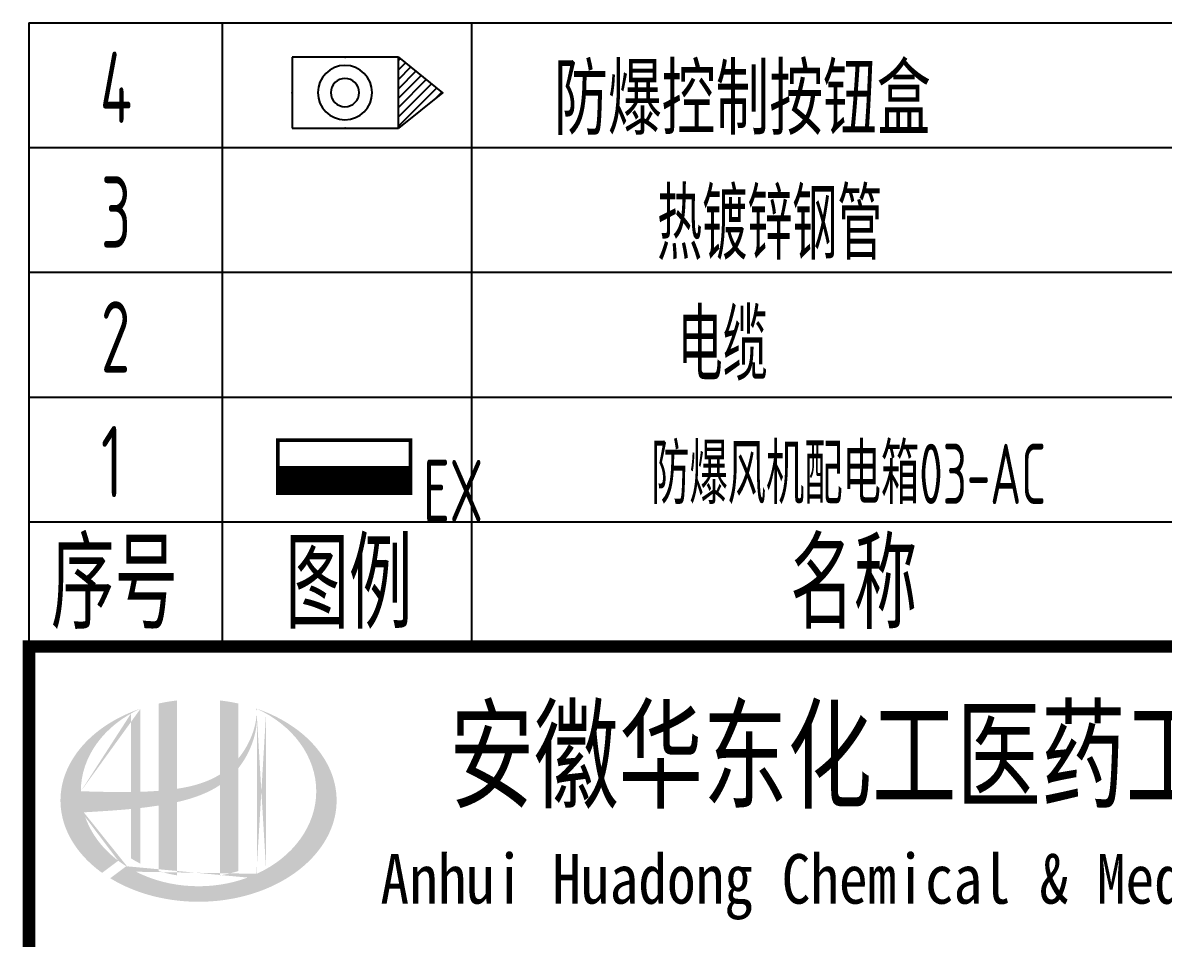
# Model space of a CAD drawing. Extents: x 1234595 to 2088511, y -80443 to 75292.
# Drawn here: x 1865269 to 1871711, y -55248 to -50078 of the extents above; entities that cross this region are included whole.
import ezdxf
from ezdxf.enums import TextEntityAlignment as Align

# ---------------------------------------------------------------- set-up
doc = ezdxf.new("R2010")
doc.units = 0
doc.header["$LTSCALE"] = 1000
doc.header["$MEASUREMENT"] = 0
doc.layers.get('0').update_dxf_attribs({"linetype": 'CONTINUOUS'})
for name, color, linetype in [('EQUIP-照明', 3, 'CONTINUOUS'), ('EQUIP-箱柜', 3, 'CONTINUOUS'), ('TEL_TAB', 7, 'CONTINUOUS'), ('电气', 3, 'CONTINUOUS'), ('电气文字', 7, 'CONTINUOUS')]:
    doc.layers.add(name, color=color, linetype=linetype)
doc.styles.add('_TEL_DIM', font='SIMPLEX', dxfattribs={"width": 0.8, "height": 3.5, "bigfont": 'HZTXT'})
doc.styles.add('ECEC_TQ_S', font='')
doc.styles.add('sceic', font='sceie.shx', dxfattribs={"width": 0.67, "bigfont": 'sceic.shx'})
doc.styles.add('sceie', font='sceie.shx', dxfattribs={"width": 0.7, "bigfont": 'sceic.shx'})
doc.styles.get('ECEC_TQ_S').set_extended_font_data('SimSun')

# ---------------------------------------------------------------- blocks, each defined once
blk = doc.blocks.new('*X49')
at = {"color": 0}
for p, q in [((23.611, 4.52), (23.716, 4.624)), ((23.847, 4.225), (24.246, 4.624)), ((24.083, 3.93), (24.776, 4.624)), ((24.319, 3.636), (25.307, 4.624)), ((24.554, 3.341), (25.837, 4.624)), ((24.79, 3.046), (26.367, 4.624)), ((25.026, 2.752), (26.898, 4.624)), ((25.261, 2.457), (27.428, 4.624)), ((25.497, 2.163), (25.806, 2.472))]:
    blk.add_line(p, q, dxfattribs=at)
blk = doc.blocks.new('$equip_U$00000072(DK-WAIX2)')
at = {"linetype": 'Continuous'}
for p, q in [((0, 1.7), (-0.4, 1.2)), ((0.4, 1.2), (0, 1.7)), ((-0.4, 0), (-0.4, 1.2)), ((-0.4, 1.2), (0.4, 1.2)), ((0.4, 1.2), (0.4, 0)), ((0.4, 0), (-0.4, 0))]:
    blk.add_line(p, q, dxfattribs=at)
for radius in [0.307, 0.16]:
    blk.add_circle((0.001, 0.597), radius, dxfattribs=at)
for p in [(0, 1.7), (-0.4, 0.6), (0.4, 0.6), (0, 0)]:
    blk.add_point(p)
at = {"linetype": 'Continuous', "xscale": 0.2, "yscale": 0.2, "zscale": 0.2, "rotation": 180}
blk.add_blockref('*X49', (5.106, 2.125), dxfattribs=at)
at = {"color": 7, "style": '_TEL_DIM', "flags": 1}
for tag in ['A', 'REMARK']:
    blk.add_attdef(tag, text='', height=0.00002, dxfattribs=at).set_placement((0, 0), align=Align.MIDDLE_CENTER)
blk = doc.blocks.new('$equip_U$00000072(WIN-01803291107)')
at = {"ltscale": 100}
blk.add_point((0.001, -0.597), dxfattribs=at)
at = {"xscale": -1}
blk.add_blockref('$equip_U$00000072(DK-WAIX2)', (0.001, -0.597), dxfattribs=at)
at = {"color": 7, "style": '_TEL_DIM', "flags": 1}
for tag in ['A', 'REMARK']:
    blk.add_attdef(tag, text='', height=0.00002, dxfattribs=at).set_placement((0, 0), align=Align.MIDDLE_CENTER)
blk = doc.blocks.new('*X52')
at = {"color": 0}
for p, q in [((-250, 32.8), (-182.8, 100)), ((-250, 68.2), (-218.2, 100)), ((-247.5, 0), (-147.5, 100)), ((-212.1, 0), (-112.1, 100)), ((-176.8, 0), (-76.8, 100)), ((-141.4, 0), (-41.4, 100)), ((-106.1, 0), (-6.1, 100)), ((-70.7, 0), (29.3, 100)), ((-35.4, 0), (64.6, 100)), ((0, 0), (100, 100)), ((35.4, 0), (135.4, 100)), ((70.7, 0), (170.7, 100)), ((106.1, 0), (206.1, 100)), ((141.4, 0), (241.4, 100)), ((176.8, 0), (250, 73.2)), ((212.1, 0), (250, 37.9)), ((247.5, 0), (250, 2.5))]:
    blk.add_line(p, q, dxfattribs=at)
blk = doc.blocks.new('$equip$00002929')
for p, q in [((-0.75, 0.6), (-0.75, 0)), ((0.75, 0.6), (-0.75, 0.6)), ((0.75, 0), (0.75, 0.6)), ((-0.75, 0.3), (0.75, 0.3)), ((-0.75, 0), (0.75, 0))]:
    blk.add_line(p, q)
for points, const_width in [([(-0.75, 0.6), (-0.75, 0), (0.75, 0), (0.75, 0.6), (-0.75, 0.6), (-0.75, 0)], 0.04), ([(-0.75, 0.15), (0.75, 0.15)], 0.3)]:
    blk.add_lwpolyline(points, dxfattribs=dict(const_width=const_width))
for p in [(0, 0.6), (-0.75, 0.3), (0.75, 0.3), (0, 0)]:
    blk.add_point(p)
at = {"xscale": 0.00300000000061118, "yscale": 0.00300000000061118, "zscale": 0.00300000000061118}
blk.add_blockref('*X52', (0, 0), dxfattribs=at)
at = {"color": 7, "style": '_TEL_DIM', "flags": 1}
for tag in ['A', 'REMARK']:
    blk.add_attdef(tag, text='', height=0.00002, dxfattribs=at).set_placement((0, 0), align=Align.MIDDLE_CENTER)

msp = doc.modelspace()

# ---------------------------------------------------------------- hatches: boundary and pattern name
h = msp.add_hatch(color=256)
edge = h.paths.add_edge_path()
edge.add_spline(control_points=[(1866140.3, -54479), (1866146.4, -54477.6), (1866152.5, -54476.2), (1866201.6, -54464.3), (1866244.2, -54451.3), (1866319.1, -54420.2), (1866352.1, -54403.2), (1866382.9, -54382.6)], knot_values=[61.629012, 61.629012, 61.629012, 61.629012, 63.330431, 63.330431, 75.353634, 75.353634, 85.398649, 85.398649, 85.398649, 85.398649], degree=3, periodic=0)
edge.add_line((1866382.9, -54382.6), (1866382.9, -54892.8))
edge.add_spline(control_points=[(1866382.9, -54892.8), (1866400.1, -54890.1), (1866417.1, -54886.8), (1866451.9, -54878.7), (1866469.6, -54873.9), (1866486.9, -54868.4)], knot_values=[4.908456, 4.908456, 4.908456, 4.908456, 4.992821, 4.992821, 5.083034, 5.083034, 5.083034, 5.083034], degree=3, periodic=0)
edge.add_line((1866486.9, -54868.4), (1866486.9, -54287))
edge.add_spline(control_points=[(1866486.9, -54287), (1866495.6, -54276), (1866503.8, -54264.7), (1866529.9, -54225), (1866545.5, -54195.1), (1866574.8, -54122.3), (1866586, -54078.5), (1866590.7, -54033.2), (1866590.8, -54031.9), (1866590.9, -54030.6)], knot_values=[97.991744, 97.991744, 97.991744, 97.991744, 101.64219, 101.64219, 110.337975, 110.337975, 121.934322, 121.934322, 122.270691, 122.270691, 122.270691, 122.270691], degree=3, periodic=0)
edge.add_line((1866590.9, -54030.6), (1866590.9, -53960.2))
edge.add_spline(control_points=[(1866590.9, -53960.2), (1866590.8, -53967.9), (1866590.5, -53975.5), (1866589.9, -53983.2)], knot_values=[126.194075, 126.194075, 126.194075, 126.194075, 128.396762, 128.396762, 128.396762, 128.396762], degree=3, periodic=0)
edge.add_spline(control_points=[(1866589.9, -53983.2), (1866589.5, -53989.4), (1866588.8, -53995.6), (1866588.1, -54001.8)], knot_values=[124.417049, 124.417049, 124.417049, 124.417049, 126.194075, 126.194075, 126.194075, 126.194075], degree=3, periodic=0)
edge.add_spline(control_points=[(1866588.1, -54001.8), (1866586.9, -54011), (1866585.4, -54020.1), (1866583.7, -54029.2)], knot_values=[121.80529, 121.80529, 121.80529, 121.80529, 124.417049, 124.417049, 124.417049, 124.417049], degree=3, periodic=0)
edge.add_spline(control_points=[(1866583.7, -54029.2), (1866581.3, -54041.3), (1866578.3, -54053.5), (1866574.9, -54065.5)], knot_values=[118.31574, 118.31574, 118.31574, 118.31574, 121.80529, 121.80529, 121.80529, 121.80529], degree=3, periodic=0)
edge.add_spline(control_points=[(1866574.9, -54065.5), (1866571.3, -54077.6), (1866567.3, -54089.6), (1866562.8, -54101.5)], knot_values=[114.795988, 114.795988, 114.795988, 114.795988, 118.31574, 118.31574, 118.31574, 118.31574], degree=3, periodic=0)
edge.add_spline(control_points=[(1866562.8, -54101.5), (1866558.3, -54113.2), (1866553.3, -54124.7), (1866547.9, -54136)], knot_values=[111.329641, 111.329641, 111.329641, 111.329641, 114.795988, 114.795988, 114.795988, 114.795988], degree=3, periodic=0)
edge.add_spline(control_points=[(1866547.9, -54136), (1866542.3, -54147.6), (1866536.3, -54158.9), (1866529.9, -54170)], knot_values=[107.79529, 107.79529, 107.79529, 107.79529, 111.329641, 111.329641, 111.329641, 111.329641], degree=3, periodic=0)
edge.add_spline(control_points=[(1866529.9, -54170), (1866523.6, -54180.8), (1866516.8, -54191.4), (1866509.7, -54201.7)], knot_values=[104.343579, 104.343579, 104.343579, 104.343579, 107.79529, 107.79529, 107.79529, 107.79529], degree=3, periodic=0)
edge.add_spline(control_points=[(1866509.7, -54201.7), (1866502.5, -54212), (1866494.9, -54222.1), (1866486.9, -54231.8)], knot_values=[100.8507, 100.8507, 100.8507, 100.8507, 104.343579, 104.343579, 104.343579, 104.343579], degree=3, periodic=0)
edge.add_line((1866486.9, -54231.8), (1866486.9, -53922.5))
edge.add_spline(control_points=[(1866486.9, -53922.5), (1866452.9, -53915), (1866418.1, -53909.1), (1866382.9, -53905)], knot_values=[4.423999, 4.423999, 4.423999, 4.423999, 4.558741, 4.558741, 4.558741, 4.558741], degree=3, periodic=0)
edge.add_line((1866382.9, -53905), (1866382.9, -54323.1))
edge.add_spline(control_points=[(1866382.9, -54323.1), (1866311, -54367.7), (1866226.8, -54390.9), (1866140.3, -54403.9)], knot_values=[63.246215, 63.246215, 63.246215, 63.246215, 87.689124, 87.689124, 87.689124, 87.689124], degree=3, periodic=0)
edge.add_line((1866140.3, -54403.9), (1866140.3, -53905))
edge.add_spline(control_points=[(1866140.3, -53905), (1866105.1, -53909.1), (1866070.3, -53914.9), (1866036.3, -53922.5)], knot_values=[4.866038, 4.866038, 4.866038, 4.866038, 5.000777, 5.000777, 5.000777, 5.000777], degree=3, periodic=0)
edge.add_line((1866036.3, -53922.5), (1866036.3, -54415.4))
edge.add_spline(control_points=[(1866036.3, -54415.4), (1866034.6, -54415.5), (1865999.7, -54418.1), (1865965, -54419.9), (1865932.3, -54420.9)], knot_values=[43.657356, 43.657356, 43.657356, 43.657356, 44.134253, 53.497092, 53.497092, 53.497092, 53.497092], degree=3, periodic=0)
edge.add_line((1865932.3, -54420.9), (1865932.3, -53951.8))
edge.add_spline(control_points=[(1865932.3, -53951.8), (1865915.2, -53957.6), (1865898.5, -53963.9), (1865882.1, -53970.7)], knot_values=[5.14157, 5.14157, 5.14157, 5.14157, 5.212921, 5.212921, 5.212921, 5.212921], degree=3, periodic=0)
edge.add_spline(control_points=[(1865882.1, -53970.7), (1865875.2, -53973.5), (1865868.3, -53976.4), (1865836.1, -53990.6), (1865811.6, -54002.8), (1865788.1, -54016)], knot_values=[5.212921, 5.212921, 5.212921, 5.212921, 5.24296, 5.24296, 5.355623, 5.355623, 5.355623, 5.355623], degree=3, periodic=0)
edge.add_spline(control_points=[(1865788.1, -54016), (1865773.2, -54024.4), (1865758.7, -54033.1), (1865744.8, -54042.2)], knot_values=[5.355623, 5.355623, 5.355623, 5.355623, 5.426974, 5.426974, 5.426974, 5.426974], degree=3, periodic=0)
edge.add_spline(control_points=[(1865744.8, -54042.2), (1865737.3, -54047.1), (1865730.1, -54052), (1865716.6, -54061.4), (1865710.3, -54066), (1865704.2, -54070.6)], knot_values=[5.426974, 5.426974, 5.426974, 5.426974, 5.464765, 5.464765, 5.498325, 5.498325, 5.498325, 5.498325], degree=3, periodic=0)
edge.add_spline(control_points=[(1865704.2, -54070.6), (1865678.1, -54090.2), (1865654, -54111), (1865632.2, -54133)], knot_values=[5.498325, 5.498325, 5.498325, 5.498325, 5.641027, 5.641027, 5.641027, 5.641027], degree=3, periodic=0)
edge.add_spline(control_points=[(1865632.2, -54133), (1865625.2, -54140), (1865618.4, -54147.1), (1865598, -54169.7), (1865585.1, -54185.5), (1865573.3, -54201.7)], knot_values=[5.641027, 5.641027, 5.641027, 5.641027, 5.686569, 5.686569, 5.783729, 5.783729, 5.783729, 5.783729], degree=3, periodic=0)
edge.add_spline(control_points=[(1865573.3, -54201.7), (1865558.2, -54222.5), (1865544.9, -54243.9), (1865531.8, -54268.9), (1865530.1, -54272), (1865528.6, -54275.2)], knot_values=[5.783729, 5.783729, 5.783729, 5.783729, 5.908374, 5.908374, 5.92643, 5.92643, 5.92643, 5.92643], degree=3, periodic=0)
edge.add_spline(control_points=[(1865528.6, -54275.2), (1865516.1, -54300.3), (1865506.1, -54326), (1865498.5, -54351.9)], knot_values=[5.92643, 5.92643, 5.92643, 5.92643, 6.069132, 6.069132, 6.069132, 6.069132], degree=3, periodic=0)
edge.add_spline(control_points=[(1865498.5, -54351.9), (1865495.3, -54363), (1865492.6, -54374.2), (1865487.2, -54400.3), (1865484.9, -54415.4), (1865483.5, -54430.4)], knot_values=[6.069132, 6.069132, 6.069132, 6.069132, 6.130179, 6.130179, 6.211834, 6.211834, 6.211834, 6.211834], degree=3, periodic=0)
edge.add_spline(control_points=[(1865483.5, -54430.4), (1865482.2, -54443.6), (1865481.6, -54456.8), (1865481.6, -54470)], knot_values=[6.211834, 6.211834, 6.211834, 6.211834, 6.283185, 6.283185, 6.283185, 6.283185], degree=3, periodic=0)
edge.add_spline(control_points=[(1865481.6, -54470), (1865481.6, -54479.3), (1865481.9, -54488.7), (1865482.5, -54498)], knot_values=[6.283185, 6.283185, 6.283185, 6.283185, 6.333655, 6.333655, 6.333655, 6.333655], degree=3, periodic=0)
edge.add_spline(control_points=[(1865482.5, -54498), (1865483.8, -54516.6), (1865486.3, -54535.2), (1865490.1, -54553.7)], knot_values=[6.333655, 6.333655, 6.333655, 6.333655, 6.434594, 6.434594, 6.434594, 6.434594], degree=3, periodic=0)
edge.add_spline(control_points=[(1865490.1, -54553.7), (1865490.3, -54555), (1865490.6, -54556.2), (1865494.5, -54574.7), (1865499.3, -54591.9), (1865505.1, -54608.9)], knot_values=[6.434594, 6.434594, 6.434594, 6.434594, 6.441278, 6.441278, 6.535532, 6.535532, 6.535532, 6.535532], degree=3, periodic=0)
edge.add_spline(control_points=[(1865505.1, -54608.9), (1865511.4, -54627.1), (1865518.9, -54645.2), (1865527.7, -54662.9)], knot_values=[6.535532, 6.535532, 6.535532, 6.535532, 6.636471, 6.636471, 6.636471, 6.636471], degree=3, periodic=0)
edge.add_spline(control_points=[(1865527.7, -54662.9), (1865529.9, -54667.4), (1865532.1, -54671.9), (1865541.5, -54689.5), (1865549.2, -54702.6), (1865557.5, -54715.4)], knot_values=[6.636471, 6.636471, 6.636471, 6.636471, 6.661894, 6.661894, 6.73741, 6.73741, 6.73741, 6.73741], degree=3, periodic=0)
edge.add_spline(control_points=[(1865557.5, -54715.4), (1865568.7, -54732.6), (1865581.1, -54749.4), (1865594.6, -54765.8)], knot_values=[6.73741, 6.73741, 6.73741, 6.73741, 6.838349, 6.838349, 6.838349, 6.838349], degree=3, periodic=0)
edge.add_spline(control_points=[(1865594.6, -54765.8), (1865600.6, -54772.9), (1865606.7, -54780), (1865621.2, -54795.9), (1865629.8, -54804.8), (1865638.6, -54813.4)], knot_values=[6.838349, 6.838349, 6.838349, 6.838349, 6.88251, 6.88251, 6.939288, 6.939288, 6.939288, 6.939288], degree=3, periodic=0)
edge.add_spline(control_points=[(1865638.6, -54813.4), (1865654.4, -54828.8), (1865671.3, -54843.6), (1865689.2, -54857.8)], knot_values=[6.939288, 6.939288, 6.939288, 6.939288, 7.040227, 7.040227, 7.040227, 7.040227], degree=3, periodic=0)
edge.add_spline(control_points=[(1865689.2, -54857.8), (1865698.1, -54864.9), (1865707.3, -54871.9), (1865716.8, -54878.6)], knot_values=[7.040227, 7.040227, 7.040227, 7.040227, 7.090696, 7.090696, 7.090696, 7.090696], degree=3, periodic=0)
edge.add_line((1865716.8, -54878.6), (1865807.9, -54810.3))
edge.add_ellipse((1866261.6, -54418), major_axis=(665, 0), ratio=0.806676, start_angle=192.81901, end_angle=226.98533, ccw=False)
edge.add_spline(control_points=[(1865613.1, -54537), (1865637.2, -54535.5), (1865661.3, -54534.1), (1865749.9, -54528.6), (1865814.8, -54524.2), (1865880.3, -54517.9)], knot_values=[11.398263, 11.398263, 11.398263, 11.398263, 18.40729, 18.40729, 37.18094, 37.18094, 37.18094, 37.18094], degree=3, periodic=0)
edge.add_line((1865880.3, -54517.9), (1865880.3, -54797))
edge.add_spline(control_points=[(1865880.3, -54797), (1865883.8, -54799.2), (1865887.4, -54801.4), (1865904.4, -54811.6), (1865918.1, -54819.2), (1865932.3, -54826.3)], knot_values=[4.049945, 4.049945, 4.049945, 4.049945, 4.072021, 4.072021, 4.153257, 4.153257, 4.153257, 4.153257], degree=3, periodic=0)
edge.add_line((1865932.3, -54826.3), (1865932.3, -54512.5))
edge.add_spline(control_points=[(1865932.3, -54512.5), (1865964.5, -54508.8), (1865996.8, -54504.6), (1866031.7, -54499.2), (1866034, -54498.8), (1866036.3, -54498.5)], knot_values=[42.135009, 42.135009, 42.135009, 42.135009, 51.307228, 51.307228, 51.948574, 51.948574, 51.948574, 51.948574], degree=3, periodic=0)
edge.add_line((1866036.3, -54498.5), (1866036.3, -54868.4))
edge.add_spline(control_points=[(1866036.3, -54868.4), (1866069.9, -54879), (1866104.8, -54887.1), (1866140.3, -54892.8)], knot_values=[4.34174, 4.34174, 4.34174, 4.34174, 4.516316, 4.516316, 4.516316, 4.516316], degree=3, periodic=0)
edge.add_line((1866140.3, -54892.8), (1866140.3, -54479))
edge = h.paths.add_edge_path(flags=16)
edge.add_ellipse((1866261.6, -54418), major_axis=(665, 0), ratio=0.806676, start_angle=124.98746, end_angle=179.99898, ccw=False)
edge.add_line((1865880.3, -53978.5), (1865880.3, -54422.1))
edge.add_spline(control_points=[(1865880.3, -54422.1), (1865784.9, -54423.4), (1865691, -54420.4), (1865596.6, -54418)], knot_values=[11.27373, 11.27373, 11.27373, 11.27373, 38.687513, 38.687513, 38.687513, 38.687513], degree=3, periodic=0)
edge = h.paths.add_edge_path()
edge.add_spline(control_points=[(1865762.8, -54909.1), (1865793.8, -54928.1), (1865826.9, -54945.4), (1865911.6, -54982.6), (1865964.9, -55000.5), (1866075.6, -55027), (1866133, -55035.8), (1866249.2, -55043.5), (1866307.9, -55042.6), (1866423.4, -55031.1), (1866480.3, -55020.6), (1866589.3, -54990.5), (1866641.5, -54971), (1866738.4, -54924.1), (1866783.1, -54896.8), (1866863.1, -54835.8), (1866898.3, -54802.2), (1866957.6, -54730.8), (1866981.7, -54692.9), (1867018.1, -54614.8), (1867030.4, -54574.5), (1867043, -54493.4), (1867043.2, -54452.4), (1867031.8, -54370.9), (1867020, -54330.4), (1866984.4, -54251.7), (1866960.6, -54213.5), (1866901.7, -54141.3), (1866866.7, -54107.3), (1866786.9, -54045.7), (1866742.1, -54018), (1866661, -53978.2), (1866626.6, -53964), (1866590.9, -53951.8)], knot_values=[0.886421, 0.886421, 0.886421, 0.886421, 1.040557, 1.040557, 1.261172, 1.261172, 1.481788, 1.481788, 1.702404, 1.702404, 1.92302, 1.92302, 2.143636, 2.143636, 2.364252, 2.364252, 2.584868, 2.584868, 2.805484, 2.805484, 3.026099, 3.026099, 3.246715, 3.246715, 3.46852, 3.46852, 3.690325, 3.690325, 3.91213, 3.91213, 4.133935, 4.133935, 4.283209, 4.283209, 4.283209, 4.283209], degree=3, periodic=0)
edge.add_line((1866590.9, -53951.8), (1866590.9, -53951.8))
edge.add_spline(control_points=[(1866590.9, -53951.9), (1866591, -53954.7), (1866591, -53957.4), (1866590.9, -53960.2)], knot_values=[128.396762, 128.396762, 128.396762, 128.396762, 129.192193, 129.192193, 129.192193, 129.192193], degree=3, periodic=0)
edge.add_line((1866590.9, -53960.2), (1866590.9, -54884.1))
edge.add_ellipse((1866261.6, -54418), major_axis=(665, 0), ratio=0.806676, start_angle=232.10542, end_angle=299.68334, ccw=False)
edge.add_line((1865853.1, -54841.3), (1865762.8, -54909.1))
edge = h.paths.add_edge_path(flags=16)
edge.add_ellipse((1866261.6, -54418), major_axis=(665, 0), ratio=0.806676, start_angle=304.98746, end_angle=415.01211, ccw=False)
edge.add_line((1866642.9, -54857.5), (1866642.9, -53978.5))
h = msp.add_hatch(color=256)
edge = h.paths.add_edge_path()
edge.add_spline(control_points=[(1866140.3, -54479), (1866146.4, -54477.6), (1866152.5, -54476.2), (1866201.6, -54464.3), (1866244.2, -54451.3), (1866319.1, -54420.2), (1866352.1, -54403.2), (1866382.9, -54382.6)], knot_values=[61.629012, 61.629012, 61.629012, 61.629012, 63.330431, 63.330431, 75.353634, 75.353634, 85.398649, 85.398649, 85.398649, 85.398649], degree=3, periodic=0)
edge.add_line((1866382.9, -54382.6), (1866382.9, -54892.8))
edge.add_spline(control_points=[(1866382.9, -54892.8), (1866400.1, -54890.1), (1866417.1, -54886.8), (1866451.9, -54878.7), (1866469.6, -54873.9), (1866486.9, -54868.4)], knot_values=[4.908456, 4.908456, 4.908456, 4.908456, 4.992821, 4.992821, 5.083034, 5.083034, 5.083034, 5.083034], degree=3, periodic=0)
edge.add_line((1866486.9, -54868.4), (1866486.9, -54287))
edge.add_spline(control_points=[(1866486.9, -54287), (1866495.6, -54276), (1866503.8, -54264.7), (1866529.9, -54225), (1866545.5, -54195.1), (1866574.8, -54122.3), (1866586, -54078.5), (1866590.7, -54033.2), (1866590.8, -54031.9), (1866590.9, -54030.6)], knot_values=[97.991744, 97.991744, 97.991744, 97.991744, 101.64219, 101.64219, 110.337975, 110.337975, 121.934322, 121.934322, 122.270691, 122.270691, 122.270691, 122.270691], degree=3, periodic=0)
edge.add_line((1866590.9, -54030.6), (1866590.9, -53960.2))
edge.add_spline(control_points=[(1866590.9, -53960.2), (1866590.8, -53967.9), (1866590.5, -53975.5), (1866589.9, -53983.2)], knot_values=[126.194075, 126.194075, 126.194075, 126.194075, 128.396762, 128.396762, 128.396762, 128.396762], degree=3, periodic=0)
edge.add_spline(control_points=[(1866589.9, -53983.2), (1866589.5, -53989.4), (1866588.8, -53995.6), (1866588.1, -54001.8)], knot_values=[124.417049, 124.417049, 124.417049, 124.417049, 126.194075, 126.194075, 126.194075, 126.194075], degree=3, periodic=0)
edge.add_spline(control_points=[(1866588.1, -54001.8), (1866586.9, -54011), (1866585.4, -54020.1), (1866583.7, -54029.2)], knot_values=[121.80529, 121.80529, 121.80529, 121.80529, 124.417049, 124.417049, 124.417049, 124.417049], degree=3, periodic=0)
edge.add_spline(control_points=[(1866583.7, -54029.2), (1866581.3, -54041.3), (1866578.3, -54053.5), (1866574.9, -54065.5)], knot_values=[118.31574, 118.31574, 118.31574, 118.31574, 121.80529, 121.80529, 121.80529, 121.80529], degree=3, periodic=0)
edge.add_spline(control_points=[(1866574.9, -54065.5), (1866571.3, -54077.6), (1866567.3, -54089.6), (1866562.8, -54101.5)], knot_values=[114.795988, 114.795988, 114.795988, 114.795988, 118.31574, 118.31574, 118.31574, 118.31574], degree=3, periodic=0)
edge.add_spline(control_points=[(1866562.8, -54101.5), (1866558.3, -54113.2), (1866553.3, -54124.7), (1866547.9, -54136)], knot_values=[111.329641, 111.329641, 111.329641, 111.329641, 114.795988, 114.795988, 114.795988, 114.795988], degree=3, periodic=0)
edge.add_spline(control_points=[(1866547.9, -54136), (1866542.3, -54147.6), (1866536.3, -54158.9), (1866529.9, -54170)], knot_values=[107.79529, 107.79529, 107.79529, 107.79529, 111.329641, 111.329641, 111.329641, 111.329641], degree=3, periodic=0)
edge.add_spline(control_points=[(1866529.9, -54170), (1866523.6, -54180.8), (1866516.8, -54191.4), (1866509.7, -54201.7)], knot_values=[104.343579, 104.343579, 104.343579, 104.343579, 107.79529, 107.79529, 107.79529, 107.79529], degree=3, periodic=0)
edge.add_spline(control_points=[(1866509.7, -54201.7), (1866502.5, -54212), (1866494.9, -54222.1), (1866486.9, -54231.8)], knot_values=[100.8507, 100.8507, 100.8507, 100.8507, 104.343579, 104.343579, 104.343579, 104.343579], degree=3, periodic=0)
edge.add_line((1866486.9, -54231.8), (1866486.9, -53922.5))
edge.add_spline(control_points=[(1866486.9, -53922.5), (1866452.9, -53915), (1866418.1, -53909.1), (1866382.9, -53905)], knot_values=[4.423999, 4.423999, 4.423999, 4.423999, 4.558741, 4.558741, 4.558741, 4.558741], degree=3, periodic=0)
edge.add_line((1866382.9, -53905), (1866382.9, -54323.1))
edge.add_spline(control_points=[(1866382.9, -54323.1), (1866311, -54367.7), (1866226.8, -54390.9), (1866140.3, -54403.9)], knot_values=[63.246215, 63.246215, 63.246215, 63.246215, 87.689124, 87.689124, 87.689124, 87.689124], degree=3, periodic=0)
edge.add_line((1866140.3, -54403.9), (1866140.3, -53905))
edge.add_spline(control_points=[(1866140.3, -53905), (1866105.1, -53909.1), (1866070.3, -53914.9), (1866036.3, -53922.5)], knot_values=[4.866038, 4.866038, 4.866038, 4.866038, 5.000777, 5.000777, 5.000777, 5.000777], degree=3, periodic=0)
edge.add_line((1866036.3, -53922.5), (1866036.3, -54415.4))
edge.add_spline(control_points=[(1866036.3, -54415.4), (1866034.6, -54415.5), (1865999.7, -54418.1), (1865965, -54419.9), (1865932.3, -54420.9)], knot_values=[43.657356, 43.657356, 43.657356, 43.657356, 44.134253, 53.497092, 53.497092, 53.497092, 53.497092], degree=3, periodic=0)
edge.add_line((1865932.3, -54420.9), (1865932.3, -53951.8))
edge.add_spline(control_points=[(1865932.3, -53951.8), (1865915.2, -53957.6), (1865898.5, -53963.9), (1865882.1, -53970.7)], knot_values=[5.14157, 5.14157, 5.14157, 5.14157, 5.212921, 5.212921, 5.212921, 5.212921], degree=3, periodic=0)
edge.add_spline(control_points=[(1865882.1, -53970.7), (1865875.2, -53973.5), (1865868.3, -53976.4), (1865836.1, -53990.6), (1865811.6, -54002.8), (1865788.1, -54016)], knot_values=[5.212921, 5.212921, 5.212921, 5.212921, 5.24296, 5.24296, 5.355623, 5.355623, 5.355623, 5.355623], degree=3, periodic=0)
edge.add_spline(control_points=[(1865788.1, -54016), (1865773.2, -54024.4), (1865758.7, -54033.1), (1865744.8, -54042.2)], knot_values=[5.355623, 5.355623, 5.355623, 5.355623, 5.426974, 5.426974, 5.426974, 5.426974], degree=3, periodic=0)
edge.add_spline(control_points=[(1865744.8, -54042.2), (1865737.3, -54047.1), (1865730.1, -54052), (1865716.6, -54061.4), (1865710.3, -54066), (1865704.2, -54070.6)], knot_values=[5.426974, 5.426974, 5.426974, 5.426974, 5.464765, 5.464765, 5.498325, 5.498325, 5.498325, 5.498325], degree=3, periodic=0)
edge.add_spline(control_points=[(1865704.2, -54070.6), (1865678.1, -54090.2), (1865654, -54111), (1865632.2, -54133)], knot_values=[5.498325, 5.498325, 5.498325, 5.498325, 5.641027, 5.641027, 5.641027, 5.641027], degree=3, periodic=0)
edge.add_spline(control_points=[(1865632.2, -54133), (1865625.2, -54140), (1865618.4, -54147.1), (1865598, -54169.7), (1865585.1, -54185.5), (1865573.3, -54201.7)], knot_values=[5.641027, 5.641027, 5.641027, 5.641027, 5.686569, 5.686569, 5.783729, 5.783729, 5.783729, 5.783729], degree=3, periodic=0)
edge.add_spline(control_points=[(1865573.3, -54201.7), (1865558.2, -54222.5), (1865544.9, -54243.9), (1865531.8, -54268.9), (1865530.1, -54272), (1865528.6, -54275.2)], knot_values=[5.783729, 5.783729, 5.783729, 5.783729, 5.908374, 5.908374, 5.92643, 5.92643, 5.92643, 5.92643], degree=3, periodic=0)
edge.add_spline(control_points=[(1865528.6, -54275.2), (1865516.1, -54300.3), (1865506.1, -54326), (1865498.5, -54351.9)], knot_values=[5.92643, 5.92643, 5.92643, 5.92643, 6.069132, 6.069132, 6.069132, 6.069132], degree=3, periodic=0)
edge.add_spline(control_points=[(1865498.5, -54351.9), (1865495.3, -54363), (1865492.6, -54374.2), (1865487.2, -54400.3), (1865484.9, -54415.4), (1865483.5, -54430.4)], knot_values=[6.069132, 6.069132, 6.069132, 6.069132, 6.130179, 6.130179, 6.211834, 6.211834, 6.211834, 6.211834], degree=3, periodic=0)
edge.add_spline(control_points=[(1865483.5, -54430.4), (1865482.2, -54443.6), (1865481.6, -54456.8), (1865481.6, -54470)], knot_values=[6.211834, 6.211834, 6.211834, 6.211834, 6.283185, 6.283185, 6.283185, 6.283185], degree=3, periodic=0)
edge.add_spline(control_points=[(1865481.6, -54470), (1865481.6, -54479.3), (1865481.9, -54488.7), (1865482.5, -54498)], knot_values=[6.283185, 6.283185, 6.283185, 6.283185, 6.333655, 6.333655, 6.333655, 6.333655], degree=3, periodic=0)
edge.add_spline(control_points=[(1865482.5, -54498), (1865483.8, -54516.6), (1865486.3, -54535.2), (1865490.1, -54553.7)], knot_values=[6.333655, 6.333655, 6.333655, 6.333655, 6.434594, 6.434594, 6.434594, 6.434594], degree=3, periodic=0)
edge.add_spline(control_points=[(1865490.1, -54553.7), (1865490.3, -54555), (1865490.6, -54556.2), (1865494.5, -54574.7), (1865499.3, -54591.9), (1865505.1, -54608.9)], knot_values=[6.434594, 6.434594, 6.434594, 6.434594, 6.441278, 6.441278, 6.535532, 6.535532, 6.535532, 6.535532], degree=3, periodic=0)
edge.add_spline(control_points=[(1865505.1, -54608.9), (1865511.4, -54627.1), (1865518.9, -54645.2), (1865527.7, -54662.9)], knot_values=[6.535532, 6.535532, 6.535532, 6.535532, 6.636471, 6.636471, 6.636471, 6.636471], degree=3, periodic=0)
edge.add_spline(control_points=[(1865527.7, -54662.9), (1865529.9, -54667.4), (1865532.1, -54671.9), (1865541.5, -54689.5), (1865549.2, -54702.6), (1865557.5, -54715.4)], knot_values=[6.636471, 6.636471, 6.636471, 6.636471, 6.661894, 6.661894, 6.73741, 6.73741, 6.73741, 6.73741], degree=3, periodic=0)
edge.add_spline(control_points=[(1865557.5, -54715.4), (1865568.7, -54732.6), (1865581.1, -54749.4), (1865594.6, -54765.8)], knot_values=[6.73741, 6.73741, 6.73741, 6.73741, 6.838349, 6.838349, 6.838349, 6.838349], degree=3, periodic=0)
edge.add_spline(control_points=[(1865594.6, -54765.8), (1865600.6, -54772.9), (1865606.7, -54780), (1865621.2, -54795.9), (1865629.8, -54804.8), (1865638.6, -54813.4)], knot_values=[6.838349, 6.838349, 6.838349, 6.838349, 6.88251, 6.88251, 6.939288, 6.939288, 6.939288, 6.939288], degree=3, periodic=0)
edge.add_spline(control_points=[(1865638.6, -54813.4), (1865654.4, -54828.8), (1865671.3, -54843.6), (1865689.2, -54857.8)], knot_values=[6.939288, 6.939288, 6.939288, 6.939288, 7.040227, 7.040227, 7.040227, 7.040227], degree=3, periodic=0)
edge.add_spline(control_points=[(1865689.2, -54857.8), (1865698.1, -54864.9), (1865707.3, -54871.9), (1865716.8, -54878.6)], knot_values=[7.040227, 7.040227, 7.040227, 7.040227, 7.090696, 7.090696, 7.090696, 7.090696], degree=3, periodic=0)
edge.add_line((1865716.8, -54878.6), (1865807.9, -54810.3))
edge.add_ellipse((1866261.6, -54418), major_axis=(665, 0), ratio=0.806676, start_angle=192.81901, end_angle=226.98533, ccw=False)
edge.add_spline(control_points=[(1865613.1, -54537), (1865637.2, -54535.5), (1865661.3, -54534.1), (1865749.9, -54528.6), (1865814.8, -54524.2), (1865880.3, -54517.9)], knot_values=[11.398263, 11.398263, 11.398263, 11.398263, 18.40729, 18.40729, 37.18094, 37.18094, 37.18094, 37.18094], degree=3, periodic=0)
edge.add_line((1865880.3, -54517.9), (1865880.3, -54797))
edge.add_spline(control_points=[(1865880.3, -54797), (1865883.8, -54799.2), (1865887.4, -54801.4), (1865904.4, -54811.6), (1865918.1, -54819.2), (1865932.3, -54826.3)], knot_values=[4.049945, 4.049945, 4.049945, 4.049945, 4.072021, 4.072021, 4.153257, 4.153257, 4.153257, 4.153257], degree=3, periodic=0)
edge.add_line((1865932.3, -54826.3), (1865932.3, -54512.5))
edge.add_spline(control_points=[(1865932.3, -54512.5), (1865964.5, -54508.8), (1865996.8, -54504.6), (1866031.7, -54499.2), (1866034, -54498.8), (1866036.3, -54498.5)], knot_values=[42.135009, 42.135009, 42.135009, 42.135009, 51.307228, 51.307228, 51.948574, 51.948574, 51.948574, 51.948574], degree=3, periodic=0)
edge.add_line((1866036.3, -54498.5), (1866036.3, -54868.4))
edge.add_spline(control_points=[(1866036.3, -54868.4), (1866069.9, -54879), (1866104.8, -54887.1), (1866140.3, -54892.8)], knot_values=[4.34174, 4.34174, 4.34174, 4.34174, 4.516316, 4.516316, 4.516316, 4.516316], degree=3, periodic=0)
edge.add_line((1866140.3, -54892.8), (1866140.3, -54479))
edge = h.paths.add_edge_path(flags=16)
edge.add_ellipse((1866261.6, -54418), major_axis=(665, 0), ratio=0.806676, start_angle=124.98746, end_angle=179.99898, ccw=False)
edge.add_line((1865880.3, -53978.5), (1865880.3, -54422.1))
edge.add_spline(control_points=[(1865880.3, -54422.1), (1865784.9, -54423.4), (1865691, -54420.4), (1865596.6, -54418)], knot_values=[11.27373, 11.27373, 11.27373, 11.27373, 38.687513, 38.687513, 38.687513, 38.687513], degree=3, periodic=0)
edge = h.paths.add_edge_path()
edge.add_spline(control_points=[(1865762.8, -54909.1), (1865793.8, -54928.1), (1865826.9, -54945.4), (1865911.6, -54982.6), (1865964.9, -55000.5), (1866075.6, -55027), (1866133, -55035.8), (1866249.2, -55043.5), (1866307.9, -55042.6), (1866423.4, -55031.1), (1866480.3, -55020.6), (1866589.3, -54990.5), (1866641.5, -54971), (1866738.4, -54924.1), (1866783.1, -54896.8), (1866863.1, -54835.8), (1866898.3, -54802.2), (1866957.6, -54730.8), (1866981.7, -54692.9), (1867018.1, -54614.8), (1867030.4, -54574.5), (1867043, -54493.4), (1867043.2, -54452.4), (1867031.8, -54370.9), (1867020, -54330.4), (1866984.4, -54251.7), (1866960.6, -54213.5), (1866901.7, -54141.3), (1866866.7, -54107.3), (1866786.9, -54045.7), (1866742.1, -54018), (1866661, -53978.2), (1866626.6, -53964), (1866590.9, -53951.8)], knot_values=[0.886421, 0.886421, 0.886421, 0.886421, 1.040557, 1.040557, 1.261172, 1.261172, 1.481788, 1.481788, 1.702404, 1.702404, 1.92302, 1.92302, 2.143636, 2.143636, 2.364252, 2.364252, 2.584868, 2.584868, 2.805484, 2.805484, 3.026099, 3.026099, 3.246715, 3.246715, 3.46852, 3.46852, 3.690325, 3.690325, 3.91213, 3.91213, 4.133935, 4.133935, 4.283209, 4.283209, 4.283209, 4.283209], degree=3, periodic=0)
edge.add_line((1866590.9, -53951.8), (1866590.9, -53951.8))
edge.add_spline(control_points=[(1866590.9, -53951.9), (1866591, -53954.7), (1866591, -53957.4), (1866590.9, -53960.2)], knot_values=[128.396762, 128.396762, 128.396762, 128.396762, 129.192193, 129.192193, 129.192193, 129.192193], degree=3, periodic=0)
edge.add_line((1866590.9, -53960.2), (1866590.9, -54884.1))
edge.add_ellipse((1866261.6, -54418), major_axis=(665, 0), ratio=0.806676, start_angle=232.10542, end_angle=299.68334, ccw=False)
edge.add_line((1865853.1, -54841.3), (1865762.8, -54909.1))
edge = h.paths.add_edge_path(flags=16)
edge.add_ellipse((1866261.6, -54418), major_axis=(665, 0), ratio=0.806676, start_angle=304.98746, end_angle=415.01211, ccw=False)
edge.add_line((1866642.9, -54857.5), (1866642.9, -53978.5))

# ---------------------------------------------------------------- linework, layer by layer
at = {"const_width": 70}
msp.add_lwpolyline([(1865303.7, -53600.6), (1865303.7, -59600.6)], dxfattribs=at)
msp.add_lwpolyline([(1883303.7, -53600.6, 70, 70, 0), (1865303.7, -53600.6, 70, 70, 0), (1865303.7, -59600.6, 0, 0, 0)], format="xyseb")
at = {"layer": '电气', "color": 7}
for p, q in [((1865303.7, -50078), (1883303.7, -50078)), ((1865303.7, -50078), (1865303.7, -53600.6)), ((1866395.2, -50078), (1866395.2, -53600.6)), ((1867804.2, -50078), (1867804.2, -53600.6)), ((1865303.7, -50782.5), (1883303.7, -50782.5)), ((1865303.7, -51487), (1883303.7, -51487)), ((1865303.7, -52191.6), (1883303.7, -52191.6)), ((1865303.7, -52896.1), (1883303.7, -52896.1))]:
    msp.add_line(p, q, dxfattribs=at)

# ---------------------------------------------------------------- block references
at = {"layer": 'EQUIP-照明', "xscale": 500, "yscale": 500, "zscale": 500, "rotation": 269.9999999999999}
msp.add_blockref('$equip_U$00000072(WIN-01803291107)', (1867088.9, -50472.1), dxfattribs=at)
at = {"layer": 'EQUIP-箱柜', "xscale": 500, "yscale": 500, "zscale": 500}
msp.add_blockref('$equip$00002929', (1867084.3, -52735.5), dxfattribs=at)

# ---------------------------------------------------------------- texts
at = {"style": 'ECEC_TQ_S'}
for s, height, width, p in [('安徽华东化工医药工程有限责任公司', 500, 0.7, (1871498.6, -54200.6)), ('安徽华东化工医药工程有限责任公司', 500, 0.7, (1871498.6, -54200.6)), ('Anhui Huadong Chemical & Medical Engineering Co.,Ltd', 280, 0.85, (1871498.6, -54950.6)), ('Anhui Huadong Chemical & Medical Engineering Co.,Ltd', 280, 0.85, (1871498.6, -54950.6))]:
    msp.add_text(s, height=height, dxfattribs=dict(at, width=width)).set_placement(p, align=Align.MIDDLE)
at = {"layer": 'TEL_TAB', "color": 0, "linetype": 'ByBlock', "style": 'sceic', "width": 0.67}
msp.add_text('防爆风机配电箱03-AC', height=340, dxfattribs=at).set_placement((1868818.2, -52795.4))
at = {"layer": '电气', "color": 7, "style": 'sceie'}
for s, height, width, p in [('4', 402.6, 0.7, (1865705, -50644.1)), ('3', 402.6, 0.7, (1865710.8, -51348.7)), ('2', 402.6, 0.7, (1865710.8, -52053.2)), ('1', 402.6, 0.7, (1865710.8, -52757.7)), ('序号', 503.23, 0.75, (1865428.3, -53500)), ('图例', 503.23, 0.75, (1866752.6, -53500)), ('名称', 503.23, 0.75, (1869605.1, -53500))]:
    msp.add_text(s, height=height, dxfattribs=dict(at, width=width)).set_placement(p)
at = {"layer": '电气', "color": 0, "style": 'sceie', "width": 0.8}
msp.add_text('防爆控制按钮盒', height=400, dxfattribs=at).set_placement((1868269.8, -50710.7, 240))
at = {"layer": '电气', "color": 7, "linetype": 'Continuous', "style": 'sceic', "width": 0.67}
for s, p in [('热镀锌钢管', (1868852.3, -51415.8)), ('电缆', (1868968, -52098.8))]:
    msp.add_text(s, height=400, dxfattribs=at).set_placement(p)
at = {"layer": '电气文字', "style": 'sceie', "width": 0.7}
msp.add_text('EX', height=350, dxfattribs=at).set_placement((1867530.6, -52896.1))

doc.saveas('drawing.dxf')
